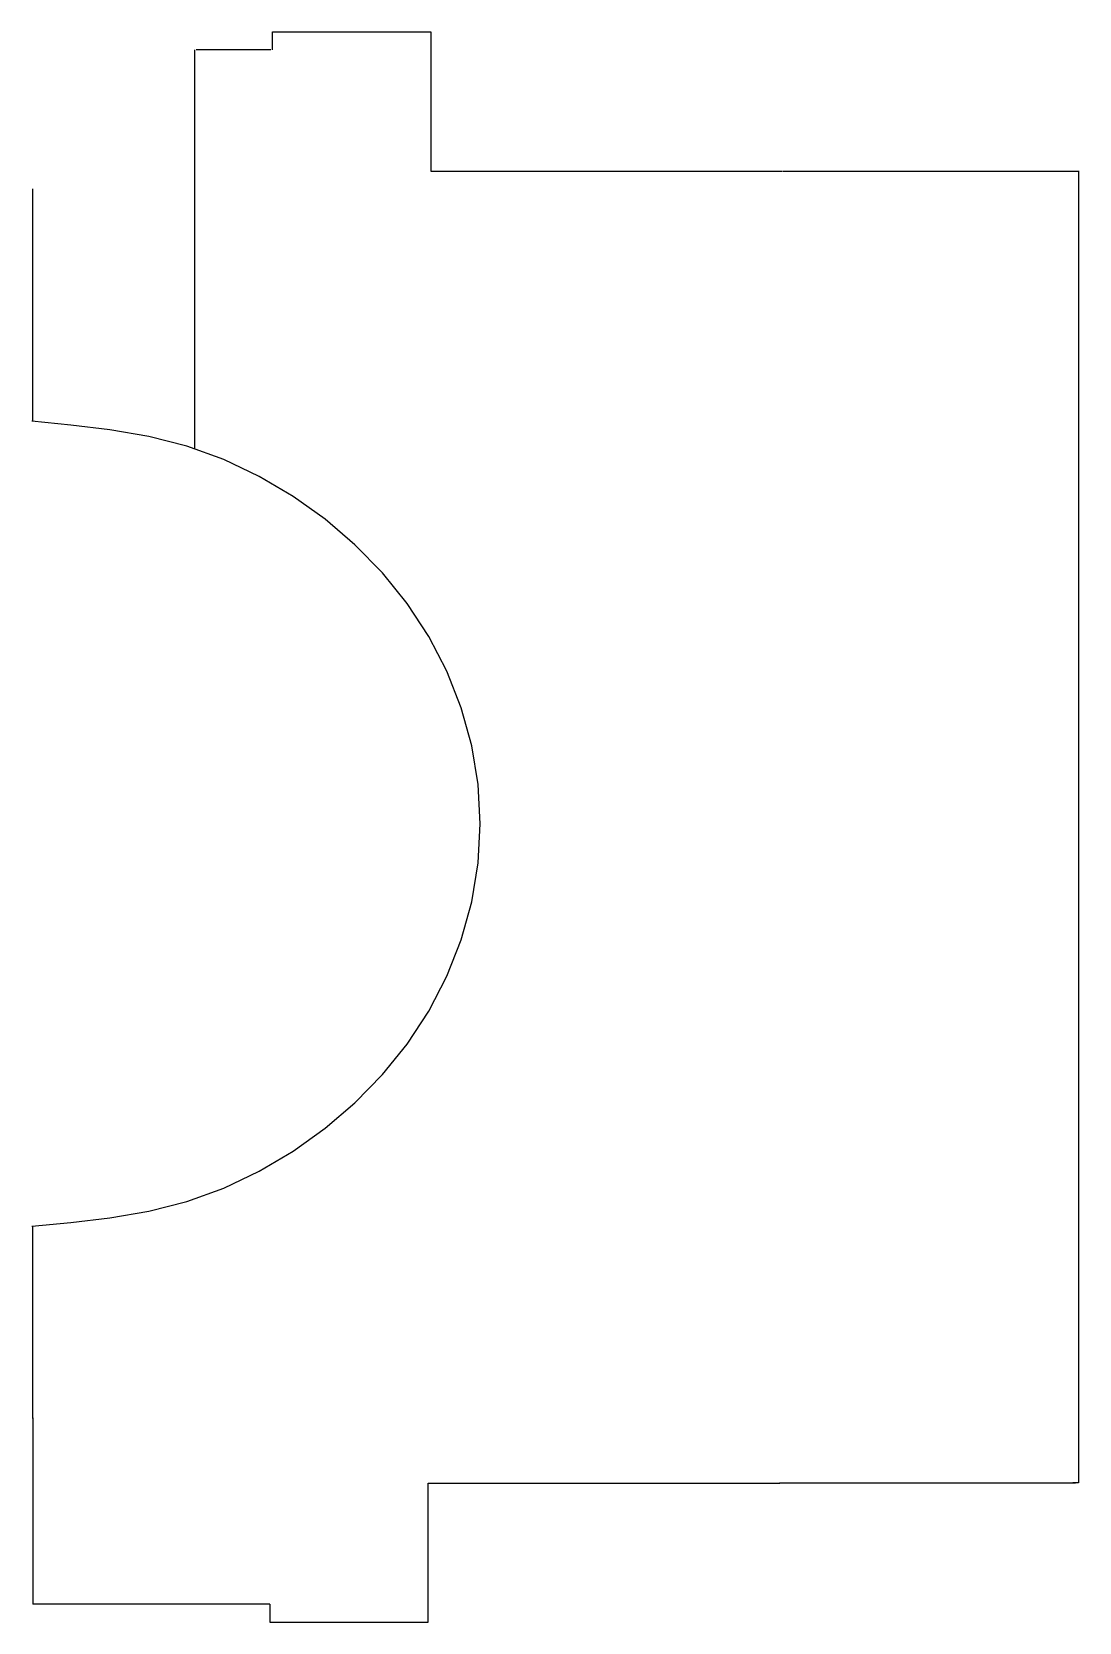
# Model space of a CAD drawing. Extents: x 39 to 172, y 36 to 237.
import ezdxf

# ---------------------------------------------------------------- set-up
doc = ezdxf.new("R2010")
doc.units = 0

msp = doc.modelspace()

# ---------------------------------------------------------------- linework, layer by layer
at = {"layer": 'Layer_1', "color": 0}
for p, q in [((69.83, 234.57), (69.83, 236.86)), ((69.83, 236.86), (89.83, 236.86)), ((89.83, 236.86), (89.83, 219.28)), ((60.03, 217), (60.03, 234.58)), ((69.64, 234.57), (60.2, 234.57)), ((89.83, 219.28), (134.22, 219.28)), ((134.28, 219.28), (171.71, 219.28)), ((171.6, 219.28), (171.6, 61.78)), ((39.58, 187.7), (39.58, 217.02)), ((60.03, 216.45), (60.03, 217.02)), ((60.03, 184.28), (60.03, 216.74)), ((39.58, 61.79), (39.58, 86.1)), ((39.58, 61.86), (39.58, 38.35)), ((171.6, 61.79), (171.6, 53.66)), ((89.52, 36.07), (89.52, 53.64)), ((89.52, 53.64), (133.9, 53.64)), ((133.85, 53.66), (171.24, 53.66)), ((171.6, 53.66), (170.92, 53.66)), ((69.5, 38.35), (39.59, 38.35)), ((69.52, 38.35), (69.52, 36.07)), ((69.52, 36.07), (89.52, 36.07))]:
    msp.add_line(p, q, dxfattribs=at)
msp.add_lwpolyline([(39.45, 86.06), (44.39, 86.53), (49.32, 87.12), (54.21, 87.96), (59.02, 89.19), (63.69, 90.88), (68.17, 93.01), (72.44, 95.54), (76.48, 98.43), (80.25, 101.65), (83.72, 105.2), (86.84, 109.06), (89.57, 113.21), (91.86, 117.62), (93.68, 122.23), (95.01, 127.02), (95.81, 131.92), (96.08, 136.87), (95.81, 141.83), (95.01, 146.73), (93.68, 151.51), (91.86, 156.13), (89.57, 160.53), (86.84, 164.68), (83.72, 168.54), (80.25, 172.09), (76.48, 175.31), (72.44, 178.2), (68.17, 180.73), (63.69, 182.87), (59.02, 184.56), (54.21, 185.78), (49.32, 186.62), (44.39, 187.21), (39.45, 187.68)], dxfattribs=at)

doc.saveas('drawing.dxf')
